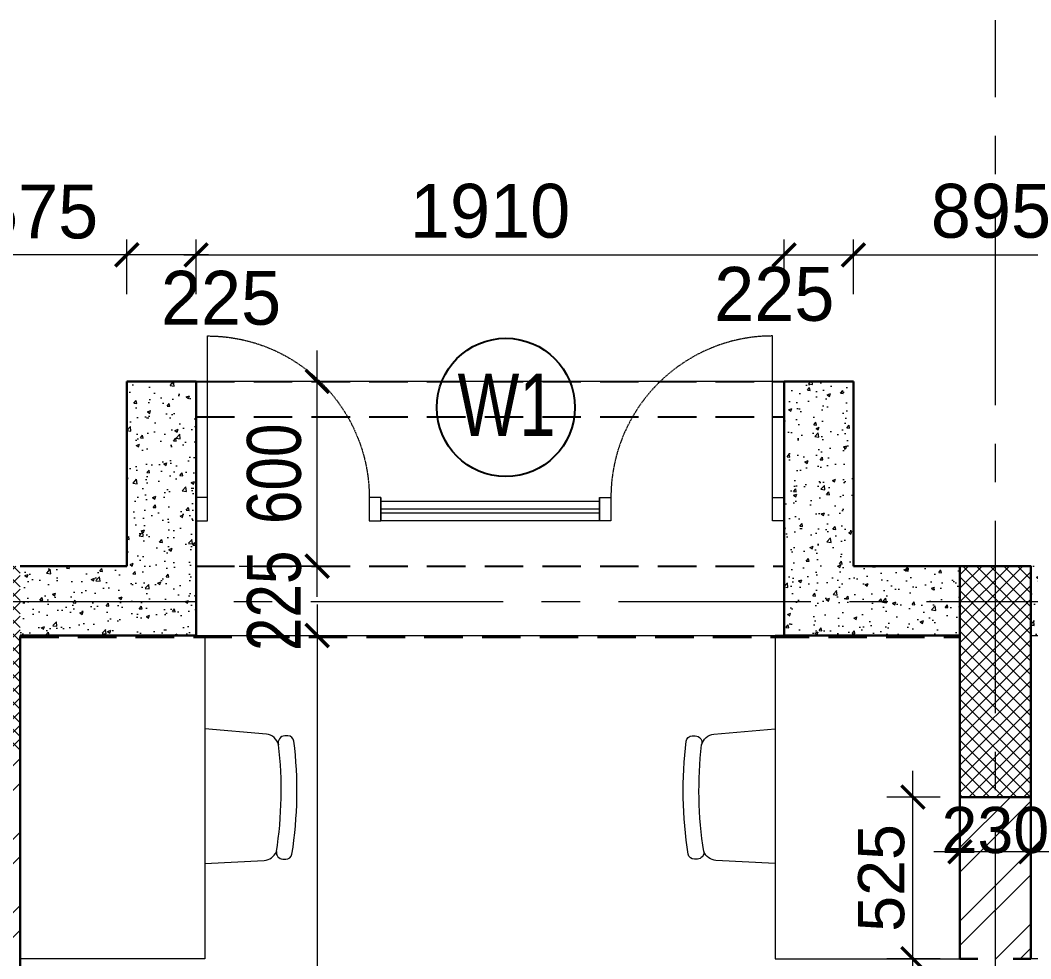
# Model space of a CAD drawing. Header units: millimetres. Extents: x -286480 to 108094, y -227925 to 10018.
# Drawn here: x -82474 to -79192, y -127366 to -124318 of the extents above; entities that cross this region are included whole.
import ezdxf

# ---------------------------------------------------------------- set-up
doc = ezdxf.new("R2010")
doc.units = ezdxf.units.MM
doc.header["$LTSCALE"] = 100
doc.header["$MEASUREMENT"] = 0
doc.header["$PDMODE"] = 67
doc.linetypes.add('CENTER', pattern=[2, 1.25, -0.25, 0.25, -0.25])
doc.linetypes.add('DASHED2', pattern=[0.375, 0.25, -0.125])
doc.layers.get('0').update_dxf_attribs({"lineweight": 25})
for name, color, linetype, lineweight in [('A-ANNO-COLUMN-HATCH', 253, 'Continuous', 9), ('A-ANNO-GRID', 251, 'CENTER', 9), ('A-ANNO-WALL', 1, 'Continuous', 30), ('AAC BLOCK HATCH', 253, 'Continuous', 5), ('ACC BLOCK', 211, 'Continuous', 30), ('beam', 3, 'Continuous', 20), ('dim', 7, 'Continuous', 13), ('DIM INTERIOR', 4, 'Continuous', 5), ('DW-NO', 7, 'Continuous', 25), ('FURNITURE LAYOUT', 37, 'Continuous', 15), ('GLASS', 150, 'Continuous', 5), ('S-COL', 4, 'Continuous', 30), ('WALL HATCH', 24, 'Continuous', 9)]:
    doc.layers.add(name, color=color, linetype=linetype, lineweight=lineweight)
doc.styles.add('ARIAL', font='arial.ttf', dxfattribs={"width": 0.8})
doc.styles.add('CENTURY-GOTHIC', font='GOTHIC.TTF', dxfattribs={"height": 175})
doc.styles.add('SIZE', font='arial.ttf', dxfattribs={"width": 0.75, "height": 200})
doc.styles.get("Standard").update_dxf_attribs({"font": 'sanss___.ttf'})
doc.dimstyles.new('1.125', dxfattribs={"dimtxt": 175, "dimasz": 75, "dimexe": 50, "dimexo": 50, "dimgap": 50, "dimtad": 1, "dimdec": 0, "dimrnd": 5, "dimzin": 0, "dimdsep": 46, "dimtxsty": 'CENTURY-GOTHIC', "dimblk": 'ARCHTICK', "dimcen": 5, "dimdle": 40, "dimclrd": 256, "dimclre": 8, "dimclrt": 213, "dimadec": 0, "dimazin": 0, "dimtfac": 1, "dimtdec": 0, "dimtofl": 0, "dimtmove": 2, "dimatfit": 2, "dimldrblk": 'OPEN30', "dimfxl": 80, "dimtolj": 1, "dimtzin": 0, "dimlwd": 15, "dimlwe": 9, "dimarcsym": 1})
doc.dimstyles.new('D 75', dxfattribs={"dimtxt": 175, "dimasz": 75, "dimexe": 100, "dimexo": 100, "dimgap": 50, "dimtad": 1, "dimdec": 0, "dimrnd": 5, "dimzin": 0, "dimdsep": 46, "dimtxsty": 'ARIAL', "dimblk": 'ARCHTICK', "dimcen": 0.09, "dimdle": 100, "dimclrd": 256, "dimclrt": 256, "dimadec": 0, "dimazin": 0, "dimtfac": 1, "dimtdec": 0, "dimtix": 1, "dimtofl": 0, "dimtmove": 1, "dimatfit": 3, "dimfxl": 135, "dimtolj": 1, "dimtzin": 0, "dimlwd": 9, "dimlwe": 9, "dimarcsym": 0})
doc.dimstyles.new('D100', dxfattribs={"dimtxt": 175, "dimasz": 100, "dimexe": 85, "dimexo": 85, "dimgap": 25, "dimtad": 3, "dimdec": 0, "dimrnd": 5, "dimtxsty": 'Standard', "dimblk": 'ARCHTICK', "dimcen": 100, "dimdle": 85, "dimclrd": 256, "dimclre": 256, "dimclrt": 256, "dimadec": 0, "dimazin": 0, "dimtfac": 1, "dimtdec": 0, "dimtmove": 1, "dimatfit": 3, "dimfxl": 300, "dimlwd": -1, "dimlwe": -1, "dimarcsym": 0})

# ---------------------------------------------------------------- blocks, each defined once
blk = doc.blocks.new('A$C0E3E786B-flat-1')
at = {"ltscale": 0.1}
for p, q in [((855.2, 288.7, 0), (240.1, -46.1, 0)), ((1735, -1224.8, 0), (922.8, 268.6, 0)), ((220.2, -113.9, 0), (1032.4, -1607.3, 0)), ((1532.3, -852, 0), (1444.7, -899.7, 0)), ((1500.5, -885, 0), (875.6, -1225.1, 0)), ((1500.5, -885, 0), (1482.4, -924.7, 0)), ((1701.1, -1254, 0), (1500.5, -885, 0)), ((1444.7, -899.7, 0), (752.9, -1093.3, 0)), ((829.6, -1234.5, 0), (1444.7, -899.7, 0)), ((875.6, -1225.1, 0), (918.9, -1231.4, 0)), ((1076.3, -1594.1, 0), (875.6, -1225.1, 0)), ((1701.1, -1254, 0), (1654.4, -1240.9, 0)), ((1076.3, -1594.1, 0), (1701.1, -1254, 0)), ((1100.1, -1627.4, 0), (1715.1, -1292.6, 0)), ((1076.3, -1594.1, 0), (1090.9, -1547.7, 0))]:
    blk.add_line(p, q, dxfattribs=at)
for centre, start_param, end_param in [((879, 244.7, 0), 1.628397, 3.199193), ((264, -90, 0), 3.199193, 4.76999), ((1691.3, -1248.7, 0), 0.057601, 1.628397), ((1076.2, -1583.5, 0), 4.76999, 6.340786)]:
    blk.add_ellipse(centre, major_axis=(21.3, -45.2), ratio=0.996988, start_param=start_param, end_param=end_param, dxfattribs=at)
blk = doc.blocks.new('_ArchTick')
at = {"const_width": 0.15}
blk.add_lwpolyline([(-0.5, -0.5), (0.5, 0.5)], dxfattribs=at)
blk = doc.blocks.new('*D857')
at = {"layer": 'Defpoints', "color": 0, "ltscale": 0.1, "transparency": 16777216}
for p in [(-81869.3, -126315.8, -43.9), (-81869.3, -130465.8, -11.2), (-81509.5, -130465.8)]:
    blk.add_point(p, dxfattribs=at)
at = {"layer": 'dim', "lineweight": 9, "ltscale": 0.1, "transparency": 16777216}
blk.add_line((-81509.5, -126215.8), (-81509.5, -130565.8), dxfattribs=at)
at = {"layer": 'dim', "color": 0, "lineweight": 9, "ltscale": 0.1, "transparency": 16777216}
for p, q in [((-81769.3, -126315.8), (-81409.5, -126315.8)), ((-81769.3, -130465.8), (-81409.5, -130465.8))]:
    blk.add_line(p, q, dxfattribs=at)
at = {"layer": 'dim', "lineweight": 9, "ltscale": 0.1, "transparency": 16777216, "xscale": 75, "yscale": 75, "zscale": 75}
for p, rotation in [((-81509.5, -126315.8), 90), ((-81509.5, -130465.8), 270)]:
    blk.add_blockref('_ArchTick', p, dxfattribs=dict(at, rotation=rotation))
at = {"layer": 'dim', "ltscale": 0.1, "transparency": 16777216, "insert": (-81648.9, -128976.3), "char_height": 175, "attachment_point": 5, "rotation": 90, "style": 'ARIAL'}
blk.add_mtext('\\A1;4150', dxfattribs=at)
blk = doc.blocks.new('*D863')
at = {"layer": 'Defpoints', "color": 0, "ltscale": 0.1, "transparency": 16777216}
for p in [(-81862.4, -126090.8, -0.7), (-81509.5, -126090.8), (-81869.3, -126315.8, -43.9)]:
    blk.add_point(p, dxfattribs=at)
at = {"layer": 'dim', "lineweight": 9, "ltscale": 0.1, "transparency": 16777216}
for p, q in [((-81509.5, -126090.8), (-81509.5, -126015.8)), ((-81509.5, -126315.8), (-81509.5, -126390.8))]:
    blk.add_line(p, q, dxfattribs=at)
at = {"layer": 'dim', "color": 0, "lineweight": 9, "ltscale": 0.1, "transparency": 16777216}
for p, q in [((-81762.4, -126090.8), (-81409.5, -126090.8)), ((-81769.3, -126315.8), (-81409.5, -126315.8))]:
    blk.add_line(p, q, dxfattribs=at)
at = {"layer": 'dim', "lineweight": 9, "ltscale": 0.1, "transparency": 16777216, "xscale": 75, "yscale": 75, "zscale": 75}
for p, rotation in [((-81509.5, -126090.8), 270), ((-81509.5, -126315.8), 90)]:
    blk.add_blockref('_ArchTick', p, dxfattribs=dict(at, rotation=rotation))
at = {"layer": 'dim', "ltscale": 0.1, "transparency": 16777216, "insert": (-81648.9, -126203.3), "char_height": 175, "attachment_point": 5, "rotation": 90, "style": 'ARIAL'}
blk.add_mtext('\\A1;225', dxfattribs=at)
blk = doc.blocks.new('*D864')
at = {"layer": 'Defpoints', "color": 0, "ltscale": 0.1, "transparency": 16777216}
for p in [(-81509.5, -125490.8), (-81369.6, -125490.8, 1.1), (-81369.6, -126090.8, -0.7)]:
    blk.add_point(p, dxfattribs=at)
at = {"layer": 'dim', "lineweight": 9, "ltscale": 0.1, "transparency": 16777216}
blk.add_line((-81509.5, -126190.8), (-81509.5, -125390.8), dxfattribs=at)
at = {"layer": 'dim', "color": 0, "lineweight": 9, "ltscale": 0.1, "transparency": 16777216}
for p, q in [((-81469.6, -125490.8), (-81609.5, -125490.8)), ((-81469.6, -126090.8), (-81609.5, -126090.8))]:
    blk.add_line(p, q, dxfattribs=at)
at = {"layer": 'dim', "lineweight": 9, "ltscale": 0.1, "transparency": 16777216, "xscale": 75, "yscale": 75, "zscale": 75}
for p, rotation in [((-81509.5, -125490.8), 90), ((-81509.5, -126090.8), 270)]:
    blk.add_blockref('_ArchTick', p, dxfattribs=dict(at, rotation=rotation))
at = {"layer": 'dim', "ltscale": 0.1, "transparency": 16777216, "insert": (-81648.9, -125790.8), "char_height": 175, "attachment_point": 5, "rotation": 90, "style": 'ARIAL'}
blk.add_mtext('\\A1;600', dxfattribs=at)
blk = doc.blocks.new('door-700')
at = {"linetype": 'Continuous'}
for p, q in [((-50, 100), (-50, 800)), ((-800, 100), (-800, 0)), ((0, 100), (0, 0))]:
    blk.add_line(p, q, dxfattribs=at)
at = {"linetype": 'DASHED2', "ltscale": 0.1}
blk.add_arc((-50, 100), 700, 90, 180, dxfattribs=at)
at = {"linetype": 'Continuous'}
for points in [[(-750, 0), (-800, 0), (-800, 100), (-750, 100)], [(0, 0), (-50, 0), (-50, 100), (0, 100)]]:
    blk.add_3dface(points, dxfattribs=at)
blk = doc.blocks.new('*D685')
at = {"layer": 'Defpoints', "color": 0, "ltscale": 0.1, "transparency": 16777216}
for p in [(-82127.9, -125079.9), (-82127.9, -125257.8, 1.1), (-81902.9, -125257.8, 1.1)]:
    blk.add_point(p, dxfattribs=at)
at = {"layer": 'dim', "color": 8, "lineweight": 9, "ltscale": 0.1, "transparency": 16777216}
for p, q in [((-82127.9, -125207.8), (-82127.9, -125029.9)), ((-81902.9, -125207.8), (-81902.9, -125029.9))]:
    blk.add_line(p, q, dxfattribs=at)
at = {"layer": 'dim', "lineweight": 15, "ltscale": 0.1, "transparency": 16777216}
blk.add_line((-81862.9, -125079.9), (-82167.9, -125079.9), dxfattribs=at)
at = {"layer": 'dim', "lineweight": 15, "ltscale": 0.1, "transparency": 16777216, "xscale": 75, "yscale": 75, "zscale": 75, "rotation": 180}
blk.add_blockref('_ArchTick', (-82127.9, -125079.9), dxfattribs=at)
at = {"layer": 'dim', "lineweight": 15, "ltscale": 0.1, "transparency": 16777216, "xscale": 75, "yscale": 75, "zscale": 75}
blk.add_blockref('_ArchTick', (-81902.9, -125079.9), dxfattribs=at)
at = {"layer": 'dim', "color": 213, "ltscale": 0.1, "transparency": 16777216, "insert": (-81821.9, -125220.6), "char_height": 175, "attachment_point": 5, "style": 'CENTURY-GOTHIC'}
blk.add_mtext('\\A1;225', dxfattribs=at)
blk = doc.blocks.new('_Open30')
at = {"color": 0, "linetype": 'ByBlock', "lineweight": -2}
for p, q in [((-1, 0.268), (0, 0)), ((0, 0), (-1, -0.268)), ((0, 0), (-1, 0))]:
    blk.add_line(p, q, dxfattribs=at)
blk = doc.blocks.new('*D686')
at = {"layer": 'Defpoints', "color": 0, "ltscale": 0.1, "transparency": 16777216}
for p in [(-79992.9, -125079.9), (-81902.9, -125257.8, 1.1), (-79992.9, -125257.8, 1.1)]:
    blk.add_point(p, dxfattribs=at)
at = {"layer": 'dim', "color": 8, "lineweight": 9, "ltscale": 0.1, "transparency": 16777216}
for p, q in [((-81902.9, -125207.8), (-81902.9, -125029.9)), ((-79992.9, -125207.8), (-79992.9, -125029.9))]:
    blk.add_line(p, q, dxfattribs=at)
at = {"layer": 'dim', "lineweight": 15, "ltscale": 0.1, "transparency": 16777216}
blk.add_line((-81942.9, -125079.9), (-79952.9, -125079.9), dxfattribs=at)
at = {"layer": 'dim', "lineweight": 15, "ltscale": 0.1, "transparency": 16777216, "xscale": 75, "yscale": 75, "zscale": 75, "rotation": 180}
blk.add_blockref('_ArchTick', (-81902.9, -125079.9), dxfattribs=at)
at = {"layer": 'dim', "lineweight": 15, "ltscale": 0.1, "transparency": 16777216, "xscale": 75, "yscale": 75, "zscale": 75}
blk.add_blockref('_ArchTick', (-79992.9, -125079.9), dxfattribs=at)
at = {"layer": 'dim', "color": 213, "ltscale": 0.1, "transparency": 16777216, "insert": (-80947.9, -124938), "char_height": 175, "attachment_point": 5, "style": 'CENTURY-GOTHIC'}
blk.add_mtext('\\A1;1910', dxfattribs=at)
blk = doc.blocks.new('*D687')
at = {"layer": 'Defpoints', "color": 0, "ltscale": 0.1, "transparency": 16777216}
for p in [(-79767.9, -125079.9), (-79992.9, -125257.8, 1.1), (-79767.9, -125257.8, 1.1)]:
    blk.add_point(p, dxfattribs=at)
at = {"layer": 'dim', "color": 8, "lineweight": 9, "ltscale": 0.1, "transparency": 16777216}
for p, q in [((-79992.9, -125207.8), (-79992.9, -125029.9)), ((-79767.9, -125207.8), (-79767.9, -125029.9))]:
    blk.add_line(p, q, dxfattribs=at)
at = {"layer": 'dim', "lineweight": 15, "ltscale": 0.1, "transparency": 16777216}
blk.add_line((-80032.9, -125079.9), (-79727.9, -125079.9), dxfattribs=at)
at = {"layer": 'dim', "lineweight": 15, "ltscale": 0.1, "transparency": 16777216, "xscale": 75, "yscale": 75, "zscale": 75, "rotation": 180}
blk.add_blockref('_ArchTick', (-79992.9, -125079.9), dxfattribs=at)
at = {"layer": 'dim', "lineweight": 15, "ltscale": 0.1, "transparency": 16777216, "xscale": 75, "yscale": 75, "zscale": 75}
blk.add_blockref('_ArchTick', (-79767.9, -125079.9), dxfattribs=at)
at = {"layer": 'dim', "color": 213, "ltscale": 0.1, "transparency": 16777216, "insert": (-80024.7, -125207.9), "char_height": 175, "attachment_point": 5, "style": 'CENTURY-GOTHIC'}
blk.add_mtext('\\A1;225', dxfattribs=at)
blk = doc.blocks.new('*D688')
at = {"layer": 'Defpoints', "color": 0, "ltscale": 0.1, "transparency": 16777216}
for p in [(-78874.1, -125079.9), (-79767.9, -125257.8, 1.1), (-78874.1, -125257.8, 1.1)]:
    blk.add_point(p, dxfattribs=at)
at = {"layer": 'dim', "color": 8, "lineweight": 9, "ltscale": 0.1, "transparency": 16777216}
for p, q in [((-79767.9, -125207.8), (-79767.9, -125029.9)), ((-78874.1, -125207.8), (-78874.1, -125029.9))]:
    blk.add_line(p, q, dxfattribs=at)
at = {"layer": 'dim', "lineweight": 15, "ltscale": 0.1, "transparency": 16777216}
blk.add_line((-79807.9, -125079.9), (-78834.1, -125079.9), dxfattribs=at)
at = {"layer": 'dim', "lineweight": 15, "ltscale": 0.1, "transparency": 16777216, "xscale": 75, "yscale": 75, "zscale": 75, "rotation": 180}
blk.add_blockref('_ArchTick', (-79767.9, -125079.9), dxfattribs=at)
at = {"layer": 'dim', "lineweight": 15, "ltscale": 0.1, "transparency": 16777216, "xscale": 75, "yscale": 75, "zscale": 75}
blk.add_blockref('_ArchTick', (-78874.1, -125079.9), dxfattribs=at)
at = {"layer": 'dim', "color": 213, "ltscale": 0.1, "transparency": 16777216, "insert": (-79321, -124938), "char_height": 175, "attachment_point": 5, "style": 'CENTURY-GOTHIC'}
blk.add_mtext('\\A1;895', dxfattribs=at)
blk = doc.blocks.new('*D693')
at = {"layer": 'Defpoints', "color": 0, "ltscale": 0.1, "transparency": 16777216}
for p in [(-82704.1, -125079.9), (-82127.9, -125257.8), (-82704.1, -125477.3)]:
    blk.add_point(p, dxfattribs=at)
at = {"layer": 'dim', "color": 8, "lineweight": 9, "ltscale": 0.1, "transparency": 16777216}
for p, q in [((-82704.1, -125427.3), (-82704.1, -125029.9)), ((-82127.9, -125207.8), (-82127.9, -125029.9))]:
    blk.add_line(p, q, dxfattribs=at)
at = {"layer": 'dim', "lineweight": 15, "ltscale": 0.1, "transparency": 16777216}
blk.add_line((-82087.9, -125079.9), (-82744.1, -125079.9), dxfattribs=at)
at = {"layer": 'dim', "lineweight": 15, "ltscale": 0.1, "transparency": 16777216, "xscale": 75, "yscale": 75, "zscale": 75, "rotation": 180}
blk.add_blockref('_ArchTick', (-82704.1, -125079.9), dxfattribs=at)
at = {"layer": 'dim', "lineweight": 15, "ltscale": 0.1, "transparency": 16777216, "xscale": 75, "yscale": 75, "zscale": 75}
blk.add_blockref('_ArchTick', (-82127.9, -125079.9), dxfattribs=at)
at = {"layer": 'dim', "color": 213, "ltscale": 0.1, "transparency": 16777216, "insert": (-82416, -124940.2), "char_height": 175, "attachment_point": 5, "style": 'CENTURY-GOTHIC'}
blk.add_mtext('\\A1;575', dxfattribs=at)
blk = doc.blocks.new('table')
at = {"layer": 'FURNITURE LAYOUT', "ltscale": 0.1, "extrusion": (0.00024973, 0.002858, 0.999996)}
for p, q in [((102448.2, -203232.7, 8), (102255.7, -203241.8, 8.1)), ((102248.5, -203652.8, 9.3), (102448.2, -203670.1, 9.3))]:
    blk.add_line(p, q, dxfattribs=at)
at = {"layer": 'FURNITURE LAYOUT', "ltscale": 0.1, "elevation": 7.1}
blk.add_lwpolyline([(102448.3, -202922.9), (103048.2, -202922.9), (103048.2, -203972.9), (102448.3, -203972.9)], close=True, dxfattribs=at)
at = {"layer": 'FURNITURE LAYOUT', "ltscale": 0.1, "extrusion": (0.00024973, 0.002858, 0.999996), "elevation": -547.2}
blk.add_lwpolyline([(102216, -203270, 0.431626), (102195.6, -203246), (102185.5, -203245.8, 0.368177), (102165.4, -203262.3, 0.069082), (102158.9, -203628.8, 0.368177), (102178.3, -203646), (102188.5, -203646.2, 0.497842), (102209, -203617.4)], format="xyb", dxfattribs=at)
at = {"layer": 'FURNITURE LAYOUT', "ltscale": 0.1, "extrusion": (0.00024973, 0.002858, 0.999996)}
for centre, radius, start, end in [((102261.7, -203291.1, -547.2), 50.4, 96.9051, 155.3357), ((103479.8, -203469, -547.2), 1279.4, 171.0536, 186.6583), ((102255.9, -203603.8, -547.2), 48.8, 196.1022, 261.3279)]:
    blk.add_arc(centre, radius, start, end, dxfattribs=at)
blk = doc.blocks.new('*D654')
at = {"layer": 'Defpoints', "color": 0, "ltscale": 0.1, "transparency": 16777216}
for p in [(-79421.7, -127018.3), (-79421.7, -127136.3, 22.2), (-79191.7, -127136.3, -72.3)]:
    blk.add_point(p, dxfattribs=at)
at = {"layer": 'DIM INTERIOR', "ltscale": 0.1, "transparency": 16777216}
for p, q in [((-79421.7, -127051.8), (-79421.7, -126933.3)), ((-79191.7, -127056.2), (-79191.7, -126933.3)), ((-79106.7, -127018.3), (-79506.7, -127018.3))]:
    blk.add_line(p, q, dxfattribs=at)
at = {"layer": 'DIM INTERIOR', "ltscale": 0.1, "transparency": 16777216, "xscale": 75, "yscale": 75, "zscale": 75, "rotation": 180}
blk.add_blockref('_ArchTick', (-79421.7, -127018.3), dxfattribs=at)
at = {"layer": 'DIM INTERIOR', "ltscale": 0.1, "transparency": 16777216, "xscale": 75, "yscale": 75, "zscale": 75}
blk.add_blockref('_ArchTick', (-79191.7, -127018.3), dxfattribs=at)
at = {"layer": 'DIM INTERIOR', "ltscale": 0.1, "transparency": 16777216, "insert": (-79306.7, -126948.6), "char_height": 175, "attachment_point": 5}
blk.add_mtext('{\\H0.85714x;230}', dxfattribs=at)
blk = doc.blocks.new('*D670')
at = {"layer": 'Defpoints', "color": 0, "ltscale": 0.1, "transparency": 16777216}
for p in [(-79574.4, -126840.8), (-79281, -126840.8, 42.6), (-79281, -127365.8, 42.6)]:
    blk.add_point(p, dxfattribs=at)
at = {"layer": 'DIM INTERIOR', "ltscale": 0.1, "transparency": 16777216}
for p, q in [((-79574.4, -127450.8), (-79574.4, -126755.8)), ((-79485.5, -126840.8), (-79659.4, -126840.8)), ((-79485.5, -127365.8), (-79659.4, -127365.8))]:
    blk.add_line(p, q, dxfattribs=at)
at = {"layer": 'DIM INTERIOR', "ltscale": 0.1, "transparency": 16777216, "xscale": 75, "yscale": 75, "zscale": 75}
for p, rotation in [((-79574.4, -126840.8), 90), ((-79574.4, -127365.8), 270)]:
    blk.add_blockref('_ArchTick', p, dxfattribs=dict(at, rotation=rotation))
at = {"layer": 'DIM INTERIOR', "ltscale": 0.1, "transparency": 16777216, "insert": (-79676.6, -127103.3), "char_height": 175, "attachment_point": 5, "rotation": 90}
blk.add_mtext('{\\H0.85714x;525}', dxfattribs=at)

msp = doc.modelspace()

# ---------------------------------------------------------------- hatches: boundary and pattern name
at = {"layer": 'A-ANNO-COLUMN-HATCH', "lineweight": 9, "ltscale": 0.1}
h = msp.add_hatch(dxfattribs=at)
h.set_pattern_fill('ANSI37', color=256, scale=250)
h.set_pattern_definition([(45, (-189486.547, -163836.948), (-22.097087, 22.097087), []), (135, (-189486.547, -163836.948), (-22.097087, -22.097087), [])])
h.paths.add_polyline_path([(-82704.1, -126690.8), (-82704.1, -126090.8), (-82474.1, -126090.8), (-82474.1, -126690.8)])
h = msp.add_hatch(dxfattribs=at)
h.set_pattern_fill('ANSI37', color=256, scale=250, angle=-90)
h.set_pattern_definition([(315, (-115111.798, -24674.29), (22.097087, 22.097087), []), (45, (-115111.798, -24674.29), (-22.097087, 22.097087), [])])
h.paths.add_polyline_path([(-79421.6, -126090.8), (-79421.6, -126840.8), (-79191.6, -126840.8), (-79191.6, -126090.8)])
at = {"layer": 'AAC BLOCK HATCH'}
h = msp.add_hatch(dxfattribs=at)
h.set_pattern_fill('AR-CONC', color=256, scale=15, style=0)
h.set_pattern_definition([(50, (-169483.51, 65801.18), (107.589027, -9.41282), [11.25, -123.75]), (355, (-169483.51, 65801.18), (-20.8127, 112.82882), [9, -99]), (100.451444, (-169474.54, 65800.4), (86.776327, 103.416), [9.56103, -105.171317]), (46.1842, (-169483.51, 65831.18), (160.0862, -24.82789), [16.875, -185.625]), (96.635635, (-169470.17, 65829.11), (140.19929, 146.11779), [14.34155, -157.75706]), (351.18416, (-169483.51, 65831.18), (140.19929, 146.11779), [13.5, -148.5]), (21, (-169468.51, 65823.68), (89.536058, -60.392834), [11.25, -123.75]), (326, (-169468.51, 65823.68), (36.4973, 108.772507), [9, -99]), (71.451445, (-169461.05, 65818.65), (126.033357, 48.379673), [9.56103, -105.171317]), (37.5, (-169483.51, 65801.183), (1.823978, 49.934078), [0, -97.8, 0, -100.5, 0, -99.375]), (7.5, (-169483.51, 65801.183), (39.46043, 59.161757), [0, -57.3, 0, -95.55, 0, -37.875]), (327.5, (-169516.96, 65801.183), (80.0733654, -3.383231), [0, -37.5, 0, -117, 0, -155.25]), (317.5, (-169531.96, 65801.18), (87.477925, 15.015747), [0, -48.75, 0, -77.7, 0, -110.25])])
h.paths.add_polyline_path([(-81902.9, -126315.8), (-82474.1, -126315.8), (-82474.1, -126205.8), (-81902.9, -126205.8)])
h.paths.add_polyline_path([(-81902.9, -126205.8), (-82474.1, -126205.8), (-82474.1, -126090.8), (-82127.9, -126090.8), (-82127.9, -125490.8), (-81902.9, -125490.8)])
h = msp.add_hatch(dxfattribs=at)
h.set_pattern_fill('AR-CONC', color=256, scale=15, style=0)
h.set_pattern_definition([(50, (-166996.9, 109554.14), (107.589027, -9.41282), [11.25, -123.75]), (355, (-166996.9, 109554.14), (-20.8127, 112.82882), [9, -99]), (100.451444, (-166987.93, 109553.35), (86.776327, 103.416), [9.56103, -105.171317]), (46.1842, (-166996.9, 109584.14), (160.0862, -24.82789), [16.875, -185.625]), (96.635635, (-166983.56, 109582.07), (140.19929, 146.11779), [14.34155, -157.75706]), (351.184164, (-166996.9, 109584.14), (140.19929, 146.11779), [13.5, -148.5]), (21, (-166981.9, 109576.64), (89.536058, -60.392834), [11.25, -123.75]), (326, (-166981.9, 109576.64), (36.4973, 108.772507), [9, -99]), (71.451445, (-166974.44, 109571.6), (126.033357, 48.379673), [9.56103, -105.171317]), (37.5, (-166996.9, 109554.136), (1.8239783, 49.934078), [0, -97.8, 0, -100.5, 0, -99.375]), (7.5, (-166996.9, 109554.136), (39.460431, 59.161757), [0, -57.3, 0, -95.55, 0, -37.875]), (327.5, (-167030.35, 109554.136), (80.0733654, -3.383231), [0, -37.5, 0, -117, 0, -155.25]), (317.5, (-167045.35, 109554.136), (87.477925, 15.015747), [0, -48.75, 0, -77.7, 0, -110.25])])
h.paths.add_polyline_path([(-79767.9, -126090.8), (-79421.6, -126090.8), (-79421.6, -126205.8), (-79992.9, -126205.8), (-79992.9, -125490.8), (-79767.9, -125490.8)])
h.paths.add_polyline_path([(-79421.6, -126315.8), (-79992.9, -126315.8), (-79992.9, -126205.8), (-79421.6, -126205.8)])
h.paths.add_polyline_path([(-78649.1, -126315.8), (-79191.6, -126315.8), (-79191.6, -126205.8), (-78649.1, -126205.8)])
h.paths.add_polyline_path([(-78649.1, -126205.8), (-79191.6, -126205.8), (-79191.6, -126090.8), (-78874.1, -126090.8), (-78874.1, -125490.8), (-78649.1, -125490.8)])
at = {"layer": 'WALL HATCH', "ltscale": 0.1}
h = msp.add_hatch(dxfattribs=at)
h.set_pattern_fill('ANSI32', color=256, scale=450, style=0)
h.set_pattern_definition([(45, (-169512.16, 128468.05), (-119.32427, 119.32427), []), (45, (-169432.6, 128468.05), (-119.32427, 119.32427), [])])
h.paths.add_polyline_path([(-82703.4, -129565.8), (-82474.1, -129565.8), (-82474.1, -130580.9), (-82704.1, -130580.8)])
h.paths.add_polyline_path([(-82474.1, -128965.8), (-82703, -128965.8), (-82704.1, -126690.8), (-82474.1, -126690.8)])
h = msp.add_hatch(dxfattribs=at)
h.set_pattern_fill('ANSI32', color=256, scale=450, style=0)
h.set_pattern_definition([(45, (-169512.16, 128467.97), (-119.32427, 119.32427), []), (45, (-169432.6, 128467.97), (-119.32427, 119.32427), [])])
h.paths.add_polyline_path([(-79421.6, -126840.8), (-79191.6, -126840.8), (-79191.6, -127365.8), (-79421.6, -127365.8)])

# ---------------------------------------------------------------- linework, layer by layer
at = {"layer": 'A-ANNO-GRID', "color": 54, "ltscale": 5}
for p, q in [((-79306.6, -140568.3, -19.6), (-79306.6, -124317.9, -19.6)), ((-83530.6, -126205.8, 6.1), (-57703.4, -126205.8, 6.1))]:
    msp.add_line(p, q, dxfattribs=at)
at = {"layer": 'A-ANNO-WALL', "ltscale": 0.1, "extrusion": (5.90536e-11, -0.002858, 0.999996)}
msp.add_line((-82474.1, -126320.8, 25), (-82474.1, -130465.8, 4.2), dxfattribs=at)
at = {"layer": 'A-ANNO-WALL', "ltscale": 0.1, "elevation": 25.7}
for points in [[(-79421.6, -126840.8), (-79421.6, -127365.8), (-79364.1, -127365.8)], [(-79191.6, -126840.8), (-79191.6, -127365.8), (-79249.1, -127365.8)]]:
    msp.add_lwpolyline(points, dxfattribs=at)
at = {"layer": 'ACC BLOCK', "ltscale": 0.5, "extrusion": (5.90536e-11, -0.002858, 0.999996)}
for p, q in [((-82127.9, -125490.8, -6.7), (-81902.9, -125490.8, -6.7)), ((-82127.9, -126090.8, -6.7), (-82127.9, -125490.8, -6.7)), ((-81902.9, -126315.8, -6.7), (-81902.9, -125490.8, -6.7)), ((-82474.1, -126090.8, 12.8), (-82127.9, -126090.8, -6.7)), ((-79767.9, -126090.8, 25.7), (-79421.6, -126090.8, 25.7)), ((-82474.1, -126315.8, -6.7), (-81902.9, -126315.8, -6.7))]:
    msp.add_line(p, q, dxfattribs=at)
at = {"layer": 'ACC BLOCK', "ltscale": 0.5, "extrusion": (-5.90536e-11, -0.002858, 0.999996)}
for p, q in [((-79767.9, -125490.8, -19.6), (-79992.9, -125490.8, -19.6)), ((-79992.9, -126315.8, -19.6), (-79992.9, -125490.8, -19.6)), ((-79767.9, -126090.8, -19.6), (-79767.9, -125490.8, -19.6)), ((-79421.6, -126315.8, 25.7), (-79992.9, -126315.8, 25.7))]:
    msp.add_line(p, q, dxfattribs=at)
at = {"layer": 'beam', "linetype": 'DASHED2', "lineweight": -2, "ltscale": 5, "extrusion": (5.90536e-11, -0.002858, 0.999996)}
for p, q in [((-82127.9, -125490.8, -6.7), (-81902.9, -125490.8, -6.7)), ((-82127.9, -126090.8, -8.3), (-82127.9, -125490.9, -6.6)), ((-81902.9, -125490.8, -6.7), (-79767.9, -125490.8, -19.6)), ((-79767.9, -126090.8, -19.6), (-79767.9, -125490.8, -17.9)), ((-81902.9, -125605.9, 27.4), (-79992.9, -125605.9, 27.4)), ((-81902.9, -126090.9, 12.2), (-81902.9, -125605.9, 27.4)), ((-79992.9, -126090.9, 12.2), (-79992.9, -125605.9, -13.5)), ((-82474.2, -126090.8, -5.1), (-82127.9, -126090.8, -5.7)), ((-81902.9, -126090.9, 25.7), (-79992.9, -126090.9, 25.7)), ((-82474.1, -126320.9, 25), (-79421.6, -126320.9, 25)), ((-82474.1, -126690.8, 12.8), (-82474.1, -128831.2, -0.5))]:
    msp.add_line(p, q, dxfattribs=at)
at = {"layer": 'beam', "linetype": 'DASHED2', "lineweight": -2, "ltscale": 5}
msp.add_line((-79767.9, -126090.8, 25.7), (-79421.6, -126090.8, 25.7), dxfattribs=at)
at = {"layer": 'beam', "linetype": 'DASHED2', "lineweight": -2, "ltscale": 5, "elevation": 12.8}
msp.add_lwpolyline([(-79421.6, -130350.9), (-79421.6, -126840.9)], dxfattribs=at)
at = {"layer": 'DW-NO', "color": 51}
msp.add_circle((-80896.9, -125575.3, -370.4), 224.4, dxfattribs=at)
at = {"layer": 'GLASS', "ltscale": 0.1, "extrusion": (-5.90536e-11, -0.002858, 0.999996)}
for p, q in [((-79992.9, -125490.8, -6.7), (-81902.9, -125490.8, -6.7)), ((-80592.9, -125880.8, -19.6), (-81302.9, -125880.8, -19.6)), ((-80592.9, -125905.8, -19.6), (-81302.9, -125905.8, -19.6)), ((-80592.9, -125918.3, -19.6), (-81302.9, -125918.3, -19.6)), ((-80592.9, -125943.3, -19.6), (-81302.9, -125943.3, -19.6)), ((-81902.9, -126315.8, -19.6), (-79992.9, -126315.8, -19.6))]:
    msp.add_line(p, q, dxfattribs=at)
at = {"layer": 'S-COL', "ltscale": 0.1, "elevation": 25.7}
msp.add_lwpolyline([(-79421.6, -126090.8), (-79421.6, -126840.8), (-79191.6, -126840.8), (-79191.6, -126090.8)], close=True, dxfattribs=at)

# ---------------------------------------------------------------- block references
at = {"layer": 'FURNITURE LAYOUT', "rotation": 180}
for p in [(20574, -330288.7, -13.8), (23856.5, -330288.7, 18.6)]:
    msp.add_blockref('table', p, dxfattribs=at)
at = {"layer": 'FURNITURE LAYOUT', "xscale": -1, "rotation": 180}
msp.add_blockref('table', (-182469.8, -330288.7, 18.6), dxfattribs=at)
at = {"layer": 'FURNITURE LAYOUT', "ltscale": 0.1, "extrusion": (5.3212e-11, -0.002858, 0.999996), "xscale": -1, "zscale": -1, "rotation": 208.5592252917924}
msp.add_blockref('A$C0E3E786B-flat-1', (-82587.6, -129448, 386), dxfattribs=at)
at = {"layer": 'FURNITURE LAYOUT', "ltscale": 0.1, "extrusion": (-5.3212e-11, -0.002858, 0.999996), "zscale": -1, "rotation": 151.4407747083502}
msp.add_blockref('A$C0E3E786B-flat-1', (-79250.6, -129448, 386), dxfattribs=at)
at = {"layer": 'FURNITURE LAYOUT', "ltscale": 0.1, "extrusion": (0.000249617, 0.002858, -0.999996), "rotation": 151.447203188665}
msp.add_blockref('A$C0E3E786B-flat-1', (79363, -129447.8, -405.4), dxfattribs=at)
at = {"layer": 'GLASS', "linetype": 'Continuous', "lineweight": 13, "extrusion": (5.90536e-11, 0.002858, -0.999996), "xscale": 0.7500000025815083, "yscale": 0.7500000025815083, "zscale": -0.7500000025815085}
msp.add_blockref('door-700', (81902.9, -125942.9, -340.2), dxfattribs=at)
at = {"layer": 'GLASS', "linetype": 'Continuous', "lineweight": 13, "extrusion": (-5.90536e-11, -0.002858, 0.999996), "xscale": 0.7500000025815088, "yscale": 0.7500000025815088, "zscale": 0.7500000025815088}
msp.add_blockref('door-700', (-79992.9, -125942.9, 340.2), dxfattribs=at)

# ---------------------------------------------------------------- texts
at = {"layer": 'DW-NO', "color": 51, "style": 'SIZE', "width": 0.75}
msp.add_text('W1', height=202.67, dxfattribs=at).set_placement((-81053.3, -125668.5, -370.4))

# ---------------------------------------------------------------- dimensions: what is measured, and where the dimension line sits
at = {"layer": 'dim', "ltscale": 0.1}
for base, p1, p2, picture, middle in [((-82704.1, -125079.9, 12.8), (-82127.9, -125257.8, 12.8), (-82704.1, -125477.3, 12.8), '*D693', (-82416, -124940.2, 12.8)), ((-79992.9, -125079.9, 11.8), (-81902.9, -125257.8, 12.8), (-79992.9, -125257.8, 12.8), '*D686', (-80947.9, -124938, 11.8)), ((-78874.1, -125079.9, 12.8), (-79767.9, -125257.8, 13.9), (-78874.1, -125257.8, 13.9), '*D688', (-79321, -124938, 12.8))]:
    dim = msp.add_linear_dim(base=base, p1=p1, p2=p2, dimstyle='1.125', dxfattribs=at)
    dim.commit()
    dim.dimension.update_dxf_attribs({"geometry": picture, "text_midpoint": middle})
for base, p1, p2, picture, middle in [((-82127.9, -125079.9, 11.8), (-81902.9, -125257.8, 12.8), (-82127.9, -125257.8, 12.8), '*D685', (-81821.9, -125220.6, 11.8)), ((-79767.9, -125079.9, 12.8), (-79992.9, -125257.8, 13.9), (-79767.9, -125257.8, 13.9), '*D687', (-80024.7, -125207.9, 12.8))]:
    dim = msp.add_linear_dim(base=base, p1=p1, p2=p2, dimstyle='1.125', dxfattribs=at)
    dim.commit()
    dim.dimension.update_dxf_attribs({"geometry": picture, "text_midpoint": middle, "dimtype": 160})
for base, p1, p2, picture, middle in [((-81509.5, -125490.8, 24.4), (-81369.6, -126090.8, 23.7), (-81369.6, -125490.8, 25.4), '*D864', (-81648.9, -125790.8, 24.4)), ((-81509.5, -126090.8, 24.4), (-81869.3, -126315.8, -19.6), (-81862.4, -126090.8, 23.7), '*D863', (-81648.9, -126203.3, 24.4))]:
    dim = msp.add_linear_dim(base=base, p1=p1, p2=p2, angle=90, dimstyle='D 75', dxfattribs=at)
    dim.commit()
    dim.dimension.update_dxf_attribs({"geometry": picture, "text_midpoint": middle})
dim = msp.add_linear_dim(base=(-81509.5, -130465.8, 24.4), p1=(-81869.3, -126315.8, -19.6), p2=(-81869.3, -130465.8, 13.2), angle=90, dimstyle='D 75', dxfattribs=at)
dim.commit()
dim.dimension.update_dxf_attribs({"geometry": '*D857', "text_midpoint": (-81509.5, -128976.3, 24.4), "dimtype": 160})
at = {"layer": 'DIM INTERIOR', "color": 3, "ltscale": 0.1}
dim = msp.add_linear_dim(base=(-79574.4, -126840.8, -16.9), p1=(-79281, -127365.8, 25.7), p2=(-79281, -126840.8, 25.7), angle=270, text='{\\H0.85714x;<>}', dimstyle='D100', override={"dimasz": 75, "dimfxl": 90, "dimfxlon": 1}, dxfattribs=at)
dim.commit()
dim.dimension.update_dxf_attribs({"geometry": '*D670', "text_midpoint": (-79676.6, -127103.3, -16.9)})
dim = msp.add_linear_dim(base=(-79421.7, -127018.3, 25.7), p1=(-79191.7, -127136.3, -46.7), p2=(-79421.7, -127136.3, 47.8), text='{\\H0.85714x;<>}', dimstyle='D100', override={"dimasz": 75, "dimfxl": 90, "dimfxlon": 1}, dxfattribs=at)
dim.commit()
dim.dimension.update_dxf_attribs({"geometry": '*D654', "text_midpoint": (-79306.7, -127051, 25.7), "dimtype": 160})

doc.saveas('drawing.dxf')
